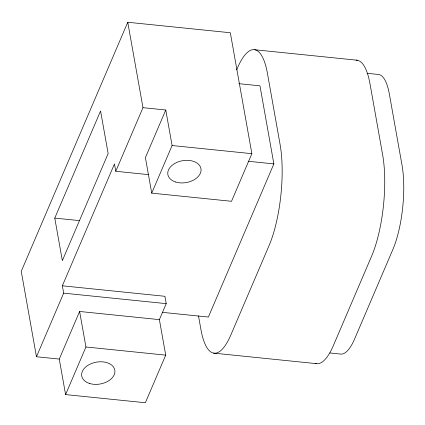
<?xml version="1.0" encoding="UTF-8"?>
<svg xmlns="http://www.w3.org/2000/svg" width="425" height="425" viewBox="0 0 425 425"><rect width="100%" height="100%" fill="white"/><g stroke="black" fill="none" stroke-linecap="round" stroke-linejoin="round"><path stroke-width="0.64" d="M148.649 174.643L115.775 171.28L142.975 107.674L165.766 110.006L145.403 157.627L151.73 193.136L231.508 201.296L251.871 153.68L230.323 32.746L127.755 22.254L21.25 271.325L36.465 356.745L59.261 359.077L79.613 311.472L159.391 319.632L166.228 303.641L164.916 296.294L62.347 285.802L63.66 293.154L36.465 356.745M54.767 218.099L100.571 110.994L108.147 153.553L62.347 260.637L54.767 218.099L79.842 220.66M62.347 285.802L114.463 163.938L115.775 171.28M159.391 319.632L165.718 355.141L145.361 402.746L65.588 394.586L85.94 346.986L79.613 311.472M151.73 193.136L172.093 145.531L165.766 110.006M236.667 69.875L237.442 68.053A72.016 21.484 -84.2 0 1 267.437 73.36L280.075 144.388A72.016 21.484 -84.2 0 1 269.057 245.613L230.913 334.815A72.016 21.484 -84.2 0 1 200.919 329.508L198.486 315.823M238.85 83.672L259.962 85.834L273.865 163.896L208.377 317.045L162.185 312.322M254.724 49.746L357.292 60.238M367.062 73.302L378.787 74.502A60.015 17.903 -84.2 0 1 389.38 94.18L402.029 165.203A60.015 17.903 -84.2 0 1 392.838 249.565L354.694 338.767A60.015 17.903 -84.2 0 1 340.297 354.03L329.874 352.962M172.093 145.531L251.871 153.68M248.131 161.266L273.865 163.896M63.66 293.154L166.228 303.641M213.632 353.127L316.205 363.625M85.94 346.986L165.718 355.141M127.755 22.254L142.975 107.674M59.261 359.077L65.588 394.586M315.106 363.332A72.016 21.484 -84.2 0 0 333.487 345.312L371.631 256.105A72.016 21.484 -84.2 0 0 382.649 154.881L370.005 83.858A72.016 21.484 -84.2 0 0 356.171 60.143M89.532 383.467A16.803 11.087 -10.1 0 0 114.931 371.758A16.803 11.087 -10.1 0 0 90.382 364.013A16.803 11.087 -10.1 0 0 89.532 383.467M175.668 182.022A16.803 11.087 -10.1 0 0 201.067 170.313A16.803 11.087 -10.1 0 0 176.518 162.568A16.803 11.087 -10.1 0 0 175.668 182.022"/></g></svg>
